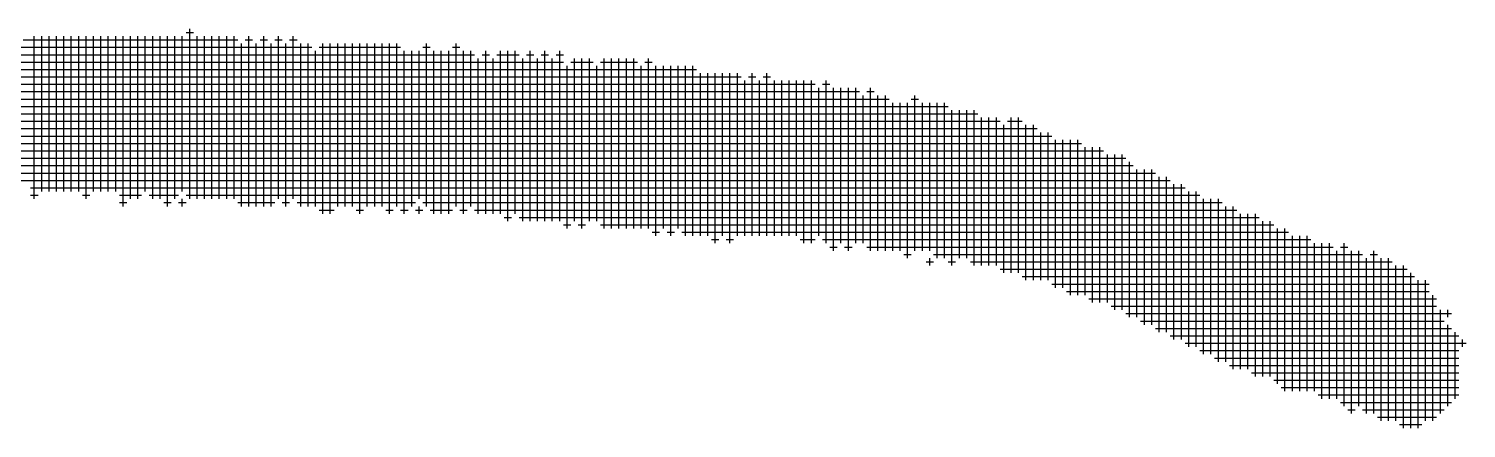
# Model space of a CAD drawing. Header units: feet. Extents: x 0 to 84100, y 0 to 59400.
# Drawn here: x 53844.7 to 54028.3, y 2833.2 to 2884.2 of the extents above; entities that cross this region are included whole.
import ezdxf

# ---------------------------------------------------------------- set-up
doc = ezdxf.new("R2010")
doc.units = ezdxf.units.FT
doc.header["$LTSCALE"] = 550
doc.header["$MEASUREMENT"] = 0
doc.layers.add('CX-MISC', color=2, linetype='CONTINUOUS')

# ---------------------------------------------------------------- blocks, each defined once
blk = doc.blocks.new('CXGLOGO-싸인3')
at = {"layer": 'CX-MISC'}
for p, q in [((496.727, 104.167, 1090.783), (496.727, 113.407, 1090.783)), ((497.147, 104.587, 1090.783), (497.147, 113.407, 1090.783)), ((497.567, 104.587, 1090.783), (497.567, 113.407, 1090.783)), ((497.987, 104.587, 1090.783), (497.987, 113.407, 1090.783)), ((498.407, 104.587, 1090.783), (498.407, 113.407, 1090.783)), ((498.827, 104.587, 1090.783), (498.827, 113.407, 1090.783)), ((499.247, 104.587, 1090.783), (499.247, 113.407, 1090.783)), ((499.667, 104.167, 1090.783), (499.667, 113.407, 1090.783)), ((500.087, 104.587, 1090.783), (500.087, 113.407, 1090.783)), ((500.507, 104.587, 1090.783), (500.507, 113.407, 1090.783)), ((500.927, 104.587, 1090.783), (500.927, 113.407, 1090.783)), ((501.347, 104.587, 1090.783), (501.347, 113.407, 1090.783)), ((501.767, 103.747, 1090.783), (501.767, 113.407, 1090.783)), ((502.187, 104.167, 1090.783), (502.187, 113.407, 1090.783)), ((502.607, 104.167, 1090.783), (502.607, 113.407, 1090.783)), ((503.027, 104.587, 1090.783), (503.027, 113.407, 1090.783)), ((503.447, 104.167, 1090.783), (503.447, 113.407, 1090.783)), ((503.867, 104.167, 1090.783), (503.867, 113.407, 1090.783)), ((504.287, 103.747, 1090.783), (504.287, 113.407, 1090.783)), ((504.707, 104.167, 1090.783), (504.707, 113.407, 1090.783)), ((505.127, 104.587, 1090.783), (505.127, 113.407, 1090.783)), ((505.337, 113.617, 1090.783), (505.757, 113.617, 1090.783)), ((505.547, 104.167, 1090.783), (505.547, 113.827, 1090.783)), ((505.967, 104.167, 1090.783), (505.967, 113.407, 1090.783)), ((506.387, 104.167, 1090.783), (506.387, 113.407, 1090.783)), ((506.807, 104.167, 1090.783), (506.807, 113.407, 1090.783)), ((507.227, 104.167, 1090.783), (507.227, 113.407, 1090.783)), ((507.647, 104.167, 1090.783), (507.647, 113.407, 1090.783)), ((508.067, 104.167, 1090.783), (508.067, 113.407, 1090.783)), ((508.907, 103.747, 1090.783), (508.907, 113.407, 1090.783)), ((509.747, 103.747, 1090.783), (509.747, 113.407, 1090.783)), ((510.587, 104.167, 1090.783), (510.587, 113.407, 1090.783)), ((511.427, 104.167, 1090.783), (511.427, 113.407, 1090.783)), ((466.697, 112.777, 1090.783), (512.477, 112.777, 1090.783)), ((496.097, 113.197, 1090.783), (508.277, 113.197, 1090.783)), ((508.487, 103.747, 1090.783), (508.487, 112.987, 1090.783)), ((508.697, 113.197, 1090.783), (509.117, 113.197, 1090.783)), ((509.327, 103.747, 1090.783), (509.327, 112.987, 1090.783)), ((509.537, 113.197, 1090.783), (509.957, 113.197, 1090.783)), ((510.167, 103.747, 1090.783), (510.167, 112.987, 1090.783)), ((510.377, 113.197, 1090.783), (510.797, 113.197, 1090.783)), ((511.007, 103.747, 1090.783), (511.007, 112.987, 1090.783)), ((511.217, 113.197, 1090.783), (511.637, 113.197, 1090.783)), ((511.847, 103.747, 1090.783), (511.847, 112.987, 1090.783)), ((512.267, 103.747, 1090.783), (512.267, 112.987, 1090.783)), ((512.897, 112.777, 1090.783), (517.517, 112.777, 1090.783)), ((513.107, 103.327, 1090.783), (513.107, 112.987, 1090.783)), ((513.527, 103.327, 1090.783), (513.527, 112.987, 1090.783)), ((513.947, 103.747, 1090.783), (513.947, 112.987, 1090.783)), ((514.367, 103.747, 1090.783), (514.367, 112.987, 1090.783)), ((514.787, 103.747, 1090.783), (514.787, 112.987, 1090.783)), ((515.207, 103.327, 1090.783), (515.207, 112.987, 1090.783)), ((515.627, 103.747, 1090.783), (515.627, 112.987, 1090.783)), ((516.047, 103.747, 1090.783), (516.047, 112.987, 1090.783)), ((516.467, 103.747, 1090.783), (516.467, 112.987, 1090.783)), ((516.887, 103.327, 1090.783), (516.887, 112.987, 1090.783)), ((517.307, 103.747, 1090.783), (517.307, 112.987, 1090.783)), ((518.777, 112.777, 1090.783), (519.197, 112.777, 1090.783)), ((518.987, 103.747, 1090.783), (518.987, 112.987, 1090.783)), ((520.457, 112.777, 1090.783), (520.877, 112.777, 1090.783)), ((520.667, 103.747, 1090.783), (520.667, 112.987, 1090.783)), ((449.897, 111.937, 1090.783), (526.757, 111.937, 1090.783)), ((462.077, 112.357, 1090.783), (521.717, 112.357, 1090.783)), ((512.687, 103.747, 1090.783), (512.687, 112.567, 1090.783)), ((517.727, 103.327, 1090.783), (517.727, 112.567, 1090.783)), ((518.147, 103.747, 1090.783), (518.147, 112.567, 1090.783)), ((518.567, 104.167, 1090.783), (518.567, 112.567, 1090.783)), ((519.407, 103.327, 1090.783), (519.407, 112.567, 1090.783)), ((519.827, 103.327, 1090.783), (519.827, 112.567, 1090.783)), ((520.247, 103.327, 1090.783), (520.247, 112.567, 1090.783)), ((521.087, 103.327, 1090.783), (521.087, 112.567, 1090.783)), ((521.507, 103.747, 1090.783), (521.507, 112.567, 1090.783)), ((521.927, 103.327, 1090.783), (521.927, 112.147, 1090.783)), ((522.137, 112.357, 1090.783), (522.557, 112.357, 1090.783)), ((522.347, 103.327, 1090.783), (522.347, 112.567, 1090.783)), ((522.767, 103.327, 1090.783), (522.767, 112.147, 1090.783)), ((522.977, 112.357, 1090.783), (524.237, 112.357, 1090.783)), ((523.187, 103.327, 1090.783), (523.187, 112.567, 1090.783)), ((523.607, 102.907, 1090.783), (523.607, 112.567, 1090.783)), ((524.027, 103.327, 1090.783), (524.027, 112.567, 1090.783)), ((524.447, 102.907, 1090.783), (524.447, 112.147, 1090.783)), ((524.657, 112.357, 1090.783), (525.077, 112.357, 1090.783)), ((524.867, 102.907, 1090.783), (524.867, 112.567, 1090.783)), ((525.287, 102.907, 1090.783), (525.287, 112.147, 1090.783)), ((525.497, 112.357, 1090.783), (525.917, 112.357, 1090.783)), ((525.707, 102.907, 1090.783), (525.707, 112.567, 1090.783)), ((526.127, 102.907, 1090.783), (526.127, 112.147, 1090.783)), ((526.337, 112.357, 1090.783), (526.757, 112.357, 1090.783)), ((526.547, 102.907, 1090.783), (526.547, 112.567, 1090.783)), ((527.177, 111.937, 1090.783), (528.437, 111.937, 1090.783)), ((527.387, 102.907, 1090.783), (527.387, 112.147, 1090.783)), ((527.807, 102.487, 1090.783), (527.807, 112.147, 1090.783)), ((528.227, 102.907, 1090.783), (528.227, 112.147, 1090.783)), ((528.857, 111.937, 1090.783), (530.957, 111.937, 1090.783)), ((529.067, 102.487, 1090.783), (529.067, 112.147, 1090.783)), ((529.487, 102.487, 1090.783), (529.487, 112.147, 1090.783)), ((529.907, 102.487, 1090.783), (529.907, 112.147, 1090.783)), ((530.327, 102.487, 1090.783), (530.327, 112.147, 1090.783)), ((530.747, 102.487, 1090.783), (530.747, 112.147, 1090.783)), ((531.377, 111.937, 1090.783), (531.797, 111.937, 1090.783)), ((531.587, 102.487, 1090.783), (531.587, 112.147, 1090.783)), ((440.237, 111.097, 1090.783), (536.837, 111.097, 1090.783)), ((451.157, 111.517, 1090.783), (534.317, 111.517, 1090.783)), ((526.967, 102.487, 1090.783), (526.967, 111.727, 1090.783)), ((528.647, 102.907, 1090.783), (528.647, 111.727, 1090.783)), ((531.167, 102.487, 1090.783), (531.167, 111.727, 1090.783)), ((532.007, 102.067, 1090.783), (532.007, 111.727, 1090.783)), ((532.427, 102.487, 1090.783), (532.427, 111.727, 1090.783)), ((532.847, 102.067, 1090.783), (532.847, 111.727, 1090.783)), ((533.267, 102.487, 1090.783), (533.267, 111.727, 1090.783)), ((533.687, 102.067, 1090.783), (533.687, 111.727, 1090.783)), ((534.107, 102.067, 1090.783), (534.107, 111.727, 1090.783)), ((534.527, 102.067, 1090.783), (534.527, 111.307, 1090.783)), ((534.947, 102.067, 1090.783), (534.947, 111.307, 1090.783)), ((535.367, 101.647, 1090.783), (535.367, 111.307, 1090.783)), ((535.787, 102.067, 1090.783), (535.787, 111.307, 1090.783)), ((536.207, 101.647, 1090.783), (536.207, 111.307, 1090.783)), ((536.627, 102.067, 1090.783), (536.627, 111.307, 1090.783)), ((537.257, 111.097, 1090.783), (537.677, 111.097, 1090.783)), ((537.467, 102.067, 1090.783), (537.467, 111.307, 1090.783)), ((538.097, 111.097, 1090.783), (538.517, 111.097, 1090.783)), ((538.307, 102.067, 1090.783), (538.307, 111.307, 1090.783)), ((423.017, 110.257, 1090.783), (543.557, 110.257, 1090.783)), ((426.377, 110.677, 1090.783), (541.037, 110.677, 1090.783)), ((537.047, 102.067, 1090.783), (537.047, 110.887, 1090.783)), ((537.887, 102.067, 1090.783), (537.887, 110.887, 1090.783)), ((538.727, 102.067, 1090.783), (538.727, 110.887, 1090.783)), ((539.147, 102.067, 1090.783), (539.147, 110.887, 1090.783)), ((539.567, 102.067, 1090.783), (539.567, 110.887, 1090.783)), ((539.987, 102.067, 1090.783), (539.987, 110.887, 1090.783)), ((540.407, 101.647, 1090.783), (540.407, 110.887, 1090.783)), ((540.827, 101.647, 1090.783), (540.827, 110.887, 1090.783)), ((541.247, 102.067, 1090.783), (541.247, 110.467, 1090.783)), ((541.457, 110.677, 1090.783), (541.877, 110.677, 1090.783)), ((541.667, 101.647, 1090.783), (541.667, 110.887, 1090.783)), ((542.087, 101.227, 1090.783), (542.087, 110.467, 1090.783)), ((542.507, 101.647, 1090.783), (542.507, 110.467, 1090.783)), ((542.927, 101.227, 1090.783), (542.927, 110.467, 1090.783)), ((543.347, 101.647, 1090.783), (543.347, 110.467, 1090.783)), ((543.977, 110.257, 1090.783), (544.397, 110.257, 1090.783)), ((544.187, 101.227, 1090.783), (544.187, 110.467, 1090.783)), ((415.457, 109.417, 1090.783), (548.597, 109.417, 1090.783)), ((422.177, 109.837, 1090.783), (545.237, 109.837, 1090.783)), ((543.767, 101.647, 1090.783), (543.767, 110.047, 1090.783)), ((544.607, 101.227, 1090.783), (544.607, 110.047, 1090.783)), ((545.027, 101.227, 1090.783), (545.027, 110.047, 1090.783)), ((545.447, 101.227, 1090.783), (545.447, 109.627, 1090.783)), ((545.867, 101.227, 1090.783), (545.867, 109.627, 1090.783)), ((546.287, 100.807, 1090.783), (546.287, 109.627, 1090.783)), ((546.497, 109.837, 1090.783), (546.917, 109.837, 1090.783)), ((546.707, 101.227, 1090.783), (546.707, 110.047, 1090.783)), ((547.127, 101.227, 1090.783), (547.127, 109.627, 1090.783)), ((547.547, 101.227, 1090.783), (547.547, 109.627, 1090.783)), ((547.967, 100.807, 1090.783), (547.967, 109.627, 1090.783)), ((548.387, 100.807, 1090.783), (548.387, 109.627, 1090.783)), ((407.897, 108.577, 1090.783), (551.537, 108.577, 1090.783)), ((412.097, 108.997, 1090.783), (550.277, 108.997, 1090.783)), ((548.807, 100.387, 1090.783), (548.807, 109.207, 1090.783)), ((549.227, 100.807, 1090.783), (549.227, 109.207, 1090.783)), ((549.647, 100.807, 1090.783), (549.647, 109.207, 1090.783)), ((550.067, 100.387, 1090.783), (550.067, 109.207, 1090.783)), ((550.487, 100.387, 1090.783), (550.487, 108.787, 1090.783)), ((550.907, 100.387, 1090.783), (550.907, 108.787, 1090.783)), ((551.327, 100.387, 1090.783), (551.327, 108.787, 1090.783)), ((551.957, 108.577, 1090.783), (552.797, 108.577, 1090.783)), ((552.167, 99.967, 1090.783), (552.167, 108.787, 1090.783)), ((552.587, 99.967, 1090.783), (552.587, 108.787, 1090.783)), ((402.857, 107.737, 1090.783), (554.477, 107.737, 1090.783)), ((407.477, 108.157, 1090.783), (553.637, 108.157, 1090.783)), ((551.747, 99.967, 1090.783), (551.747, 108.367, 1090.783)), ((553.007, 99.547, 1090.783), (553.007, 108.367, 1090.783)), ((553.427, 99.547, 1090.783), (553.427, 108.367, 1090.783)), ((553.847, 99.547, 1090.783), (553.847, 107.947, 1090.783)), ((554.267, 99.547, 1090.783), (554.267, 107.947, 1090.783)), ((402.017, 107.317, 1090.783), (556.157, 107.317, 1090.783)), ((407.477, 106.897, 1090.783), (557.417, 106.897, 1090.783)), ((554.687, 99.127, 1090.783), (554.687, 107.527, 1090.783)), ((555.107, 99.127, 1090.783), (555.107, 107.527, 1090.783)), ((555.527, 98.707, 1090.783), (555.527, 107.527, 1090.783)), ((555.947, 98.707, 1090.783), (555.947, 107.527, 1090.783)), ((556.367, 98.707, 1090.783), (556.367, 107.107, 1090.783)), ((556.787, 98.287, 1090.783), (556.787, 107.107, 1090.783)), ((557.207, 98.287, 1090.783), (557.207, 107.107, 1090.783)), ((392.357, 106.477, 1090.783), (558.677, 106.477, 1090.783)), ((557.627, 98.287, 1090.783), (557.627, 106.687, 1090.783)), ((558.047, 97.867, 1090.783), (558.047, 106.687, 1090.783)), ((558.467, 97.867, 1090.783), (558.467, 106.687, 1090.783)), ((558.887, 97.447, 1090.783), (558.887, 106.267, 1090.783)), ((386.897, 105.637, 1090.783), (560.357, 105.637, 1090.783)), ((391.097, 106.057, 1090.783), (559.097, 106.057, 1090.783)), ((559.307, 97.447, 1090.783), (559.307, 105.847, 1090.783)), ((559.727, 97.027, 1090.783), (559.727, 105.847, 1090.783)), ((560.147, 97.027, 1090.783), (560.147, 105.847, 1090.783)), ((560.567, 96.607, 1090.783), (560.567, 105.427, 1090.783)), ((560.987, 96.607, 1090.783), (560.987, 105.427, 1090.783)), ((382.697, 105.217, 1090.783), (561.197, 105.217, 1090.783)), ((496.517, 104.797, 1090.783), (562.037, 104.797, 1090.783)), ((561.407, 96.187, 1090.783), (561.407, 105.007, 1090.783)), ((561.827, 96.187, 1090.783), (561.827, 105.007, 1090.783)), ((562.247, 95.767, 1090.783), (562.247, 104.587, 1090.783)), ((562.667, 95.767, 1090.783), (562.667, 104.587, 1090.783)), ((496.517, 104.377, 1090.783), (496.937, 104.377, 1090.783)), ((499.457, 104.377, 1090.783), (499.877, 104.377, 1090.783)), ((501.557, 104.377, 1090.783), (502.817, 104.377, 1090.783)), ((501.557, 103.957, 1090.783), (501.977, 103.957, 1090.783)), ((503.237, 104.377, 1090.783), (504.917, 104.377, 1090.783)), ((504.077, 103.957, 1090.783), (504.497, 103.957, 1090.783)), ((504.917, 103.957, 1090.783), (505.337, 103.957, 1090.783)), ((505.127, 103.747, 1090.783), (505.127, 104.167, 1090.783)), ((505.337, 104.377, 1090.783), (562.877, 104.377, 1090.783)), ((508.277, 103.957, 1090.783), (510.377, 103.957, 1090.783)), ((510.797, 103.957, 1090.783), (511.217, 103.957, 1090.783)), ((511.637, 103.957, 1090.783), (518.357, 103.957, 1090.783)), ((518.567, 103.327, 1090.783), (518.567, 103.747, 1090.783)), ((518.777, 103.957, 1090.783), (564.137, 103.957, 1090.783)), ((563.087, 95.347, 1090.783), (563.087, 104.167, 1090.783)), ((563.507, 95.347, 1090.783), (563.507, 104.167, 1090.783)), ((563.927, 94.927, 1090.783), (563.927, 104.167, 1090.783)), ((564.347, 94.927, 1090.783), (564.347, 103.747, 1090.783)), ((564.767, 94.507, 1090.783), (564.767, 103.747, 1090.783)), ((512.897, 103.537, 1090.783), (513.737, 103.537, 1090.783)), ((514.997, 103.537, 1090.783), (515.417, 103.537, 1090.783)), ((516.677, 103.537, 1090.783), (517.097, 103.537, 1090.783)), ((517.517, 103.537, 1090.783), (517.937, 103.537, 1090.783)), ((518.357, 103.537, 1090.783), (518.777, 103.537, 1090.783)), ((519.197, 103.537, 1090.783), (520.457, 103.537, 1090.783)), ((520.877, 103.537, 1090.783), (521.297, 103.537, 1090.783)), ((521.717, 103.537, 1090.783), (564.977, 103.537, 1090.783)), ((523.397, 103.117, 1090.783), (523.817, 103.117, 1090.783)), ((524.237, 103.117, 1090.783), (566.237, 103.117, 1090.783)), ((565.187, 94.507, 1090.783), (565.187, 103.327, 1090.783)), ((565.607, 94.507, 1090.783), (565.607, 103.327, 1090.783)), ((566.027, 94.087, 1090.783), (566.027, 103.327, 1090.783)), ((566.447, 94.087, 1090.783), (566.447, 102.907, 1090.783)), ((566.867, 94.087, 1090.783), (566.867, 102.907, 1090.783)), ((526.757, 102.697, 1090.783), (527.177, 102.697, 1090.783)), ((527.597, 102.697, 1090.783), (528.017, 102.697, 1090.783)), ((528.857, 102.697, 1090.783), (567.077, 102.697, 1090.783)), ((531.797, 102.277, 1090.783), (532.217, 102.277, 1090.783)), ((532.637, 102.277, 1090.783), (533.057, 102.277, 1090.783)), ((533.477, 102.277, 1090.783), (567.917, 102.277, 1090.783)), ((567.287, 93.667, 1090.783), (567.287, 102.487, 1090.783)), ((567.707, 93.247, 1090.783), (567.707, 102.487, 1090.783)), ((568.127, 93.247, 1090.783), (568.127, 102.067, 1090.783)), ((568.547, 93.247, 1090.783), (568.547, 102.067, 1090.783)), ((568.967, 93.247, 1090.783), (568.967, 102.067, 1090.783)), ((535.157, 101.857, 1090.783), (535.577, 101.857, 1090.783)), ((535.997, 101.857, 1090.783), (536.417, 101.857, 1090.783)), ((540.197, 101.857, 1090.783), (541.037, 101.857, 1090.783)), ((541.457, 101.857, 1090.783), (569.177, 101.857, 1090.783)), ((541.877, 101.437, 1090.783), (542.297, 101.437, 1090.783)), ((542.717, 101.437, 1090.783), (543.137, 101.437, 1090.783)), ((543.977, 101.437, 1090.783), (570.437, 101.437, 1090.783)), ((569.387, 93.247, 1090.783), (569.387, 101.647, 1090.783)), ((569.807, 92.827, 1090.783), (569.807, 101.647, 1090.783)), ((570.227, 92.827, 1090.783), (570.227, 101.647, 1090.783)), ((570.647, 92.827, 1090.783), (570.647, 101.227, 1090.783)), ((570.857, 101.437, 1090.783), (571.277, 101.437, 1090.783)), ((571.067, 92.407, 1090.783), (571.067, 101.647, 1090.783)), ((571.487, 91.987, 1090.783), (571.487, 101.227, 1090.783)), ((571.907, 92.407, 1090.783), (571.907, 101.227, 1090.783)), ((572.747, 91.987, 1090.783), (572.747, 101.227, 1090.783)), ((546.077, 101.017, 1090.783), (546.497, 101.017, 1090.783)), ((547.337, 100.597, 1090.783), (547.757, 100.597, 1090.783)), ((547.547, 100.387, 1090.783), (547.547, 100.807, 1090.783)), ((547.757, 101.017, 1090.783), (572.117, 101.017, 1090.783)), ((548.597, 100.597, 1090.783), (549.017, 100.597, 1090.783)), ((549.857, 100.597, 1090.783), (573.797, 100.597, 1090.783)), ((572.327, 91.987, 1090.783), (572.327, 100.807, 1090.783)), ((572.537, 101.017, 1090.783), (572.957, 101.017, 1090.783)), ((573.167, 91.567, 1090.783), (573.167, 100.807, 1090.783)), ((573.587, 91.567, 1090.783), (573.587, 100.807, 1090.783)), ((574.007, 91.567, 1090.783), (574.007, 100.387, 1090.783)), ((574.427, 91.147, 1090.783), (574.427, 100.387, 1090.783)), ((551.537, 100.177, 1090.783), (574.637, 100.177, 1090.783)), ((552.797, 99.757, 1090.783), (575.057, 99.757, 1090.783)), ((574.847, 91.147, 1090.783), (574.847, 99.967, 1090.783)), ((575.267, 91.147, 1090.783), (575.267, 99.547, 1090.783)), ((575.687, 91.567, 1090.783), (575.687, 99.547, 1090.783)), ((554.477, 99.337, 1090.783), (575.897, 99.337, 1090.783)), ((555.317, 98.917, 1090.783), (575.897, 98.917, 1090.783)), ((556.577, 98.497, 1090.783), (576.317, 98.497, 1090.783)), ((557.837, 98.077, 1090.783), (576.317, 98.077, 1090.783)), ((576.107, 91.567, 1090.783), (576.107, 98.707, 1090.783)), ((558.677, 97.657, 1090.783), (577.157, 97.657, 1090.783)), ((559.517, 97.237, 1090.783), (576.737, 97.237, 1090.783)), ((576.527, 91.987, 1090.783), (576.527, 97.867, 1090.783)), ((576.947, 97.447, 1090.783), (576.947, 97.867, 1090.783)), ((560.357, 96.817, 1090.783), (577.157, 96.817, 1090.783)), ((561.197, 96.397, 1090.783), (577.577, 96.397, 1090.783)), ((576.947, 92.407, 1090.783), (576.947, 97.027, 1090.783)), ((577.367, 92.827, 1090.783), (577.367, 96.607, 1090.783)), ((562.037, 95.977, 1090.783), (577.997, 95.977, 1090.783)), ((562.877, 95.557, 1090.783), (577.577, 95.557, 1090.783)), ((577.787, 95.767, 1090.783), (577.787, 96.187, 1090.783)), ((563.717, 95.137, 1090.783), (577.577, 95.137, 1090.783)), ((564.557, 94.717, 1090.783), (577.577, 94.717, 1090.783)), ((565.817, 94.297, 1090.783), (577.577, 94.297, 1090.783)), ((567.077, 93.877, 1090.783), (577.577, 93.877, 1090.783)), ((567.497, 93.457, 1090.783), (577.577, 93.457, 1090.783)), ((569.597, 93.037, 1090.783), (577.577, 93.037, 1090.783)), ((570.857, 92.617, 1090.783), (577.157, 92.617, 1090.783)), ((571.277, 92.197, 1090.783), (571.697, 92.197, 1090.783)), ((572.117, 92.197, 1090.783), (576.737, 92.197, 1090.783)), ((572.957, 91.777, 1090.783), (576.317, 91.777, 1090.783)), ((574.217, 91.357, 1090.783), (575.477, 91.357, 1090.783))]:
    blk.add_line(p, q, dxfattribs=at)

msp = doc.modelspace()

# ---------------------------------------------------------------- block references
at = {"layer": 'CX-MISC', "color": 7, "xscale": 2.250000002095476, "yscale": 2.250000002095476, "zscale": 2.250000002095476}
msp.add_blockref('CXGLOGO-싸인3', (52727.82, 2628.08), dxfattribs=at)

doc.saveas('drawing.dxf')
